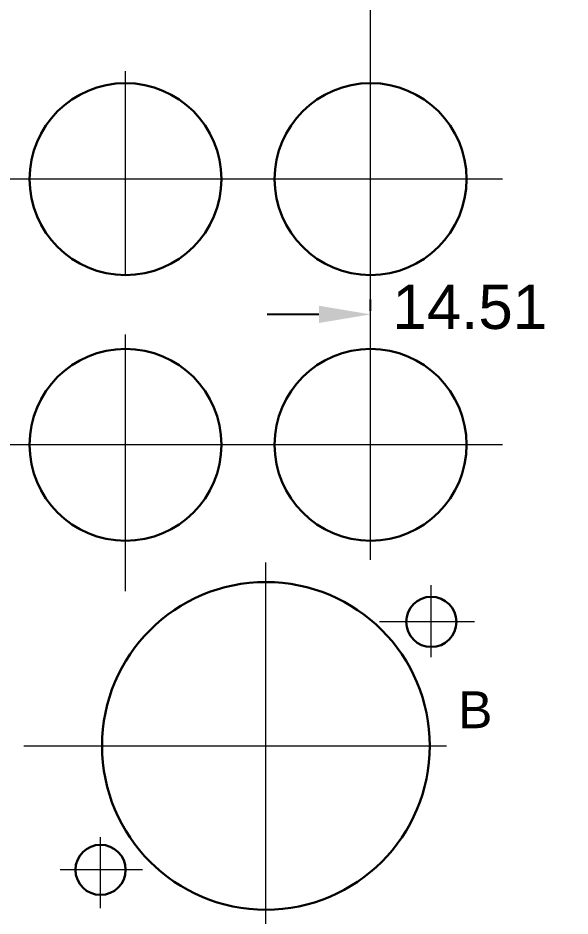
# Model space of a CAD drawing. Extents: x 23 to 957, y -67 to 697.
# Drawn here: x 120.7 to 158.1, y 103.6 to 164.4 of the extents above; entities that cross this region are included whole.
import ezdxf

# ---------------------------------------------------------------- set-up
doc = ezdxf.new("R2010")
doc.units = 0
doc.header["$MEASUREMENT"] = 0
doc.layers.get('DEFPOINTS').update_dxf_attribs({"linetype": 'CONTINUOUS'})
doc.layers.add('DIM', color=1, linetype='CONTINUOUS', lineweight=13)
doc.layers.add('EMNE', color=3, linetype='CONTINUOUS', lineweight=30)
doc.styles.get("Standard").update_dxf_attribs({"font": 'ARIAL.TTF'})
doc.dimstyles.get("Standard").update_dxf_attribs({"dimtxt": 0.18, "dimasz": 0.18, "dimexe": 0.18, "dimexo": 0.0625, "dimgap": 0.09, "dimtad": 0, "dimtih": 1, "dimtoh": 1, "dimdec": 4, "dimzin": 0, "dimdsep": 46, "dimtxsty": 'Standard', "dimcen": 0.09, "dimadec": 0, "dimazin": 0, "dimtfac": 1, "dimtdec": 4, "dimtofl": 0, "dimtmove": 0, "dimatfit": 3, "dimfxl": 0, "dimtolj": 1, "dimtzin": 0, "dimarcsym": 0})

# ---------------------------------------------------------------- blocks, each defined once
blk = doc.blocks.new('*D80')
at = {"layer": 'DEFPOINTS', "color": 0}
for p in [(159.073, 144.363), (144.563, 143.605), (159.073, 76.527)]:
    blk.add_point(p, dxfattribs=at)
at = {"layer": 'DIM', "color": 0, "lineweight": -2}
for p, q in [((144.563, 144.605), (144.563, 145.363)), ((159.073, 77.527), (159.073, 145.363)), ((141.063, 144.363), (137.563, 144.363)), ((162.573, 144.363), (166.073, 144.363))]:
    blk.add_line(p, q, dxfattribs=at)
at = {"layer": 'DIM', "color": 0}
for points in [[(141.063, 144.946), (141.063, 143.779), (144.563, 144.363)], [(162.573, 144.946), (162.573, 143.779), (159.073, 144.363)]]:
    blk.add_solid(points, dxfattribs=at)
at = {"layer": 'DIM', "color": 0, "insert": (151.281, 144.854), "char_height": 3, "attachment_point": 5}
blk.add_mtext('\\A1;14.51', dxfattribs=at)
blk = doc.blocks.new('*D81')
at = {"layer": 'DEFPOINTS', "color": 0}
for p in [(159.073, 250.819), (127.963, 235.897), (159.073, 76.527)]:
    blk.add_point(p, dxfattribs=at)
at = {"layer": 'DIM', "color": 0, "lineweight": -2}
for p, q in [((127.963, 236.897), (127.963, 251.819)), ((159.073, 77.527), (159.073, 251.819)), ((131.463, 250.819), (155.573, 250.819))]:
    blk.add_line(p, q, dxfattribs=at)
at = {"layer": 'DIM', "color": 0}
for points in [[(131.463, 251.402), (131.463, 250.236), (127.963, 250.819)], [(155.573, 251.402), (155.573, 250.236), (159.073, 250.819)]]:
    blk.add_solid(points, dxfattribs=at)
at = {"layer": 'DIM', "color": 0, "insert": (150.161, 253.036), "char_height": 3, "attachment_point": 5}
blk.add_mtext('\\A1;31.11', dxfattribs=at)

msp = doc.modelspace()

# ---------------------------------------------------------------- linework, layer by layer
at = {"layer": 'DIM', "color": 1, "linetype": 'Continuous'}
for p, q in [((144.56282, 127.72608), (144.56282, 181.89725)), ((144.56282, 143.60509), (144.56282, 163.89725)), ((127.96282, 146.99169), (127.96282, 160.83558)), ((136.88749, 153.52192), (115.77218, 153.52192)), ((153.48749, 153.52192), (132.37218, 153.52192)), ((127.96282, 125.60509), (127.96282, 142.99335)), ((136.88749, 135.52192), (115.77218, 135.52192)), ((153.48749, 135.52192), (132.37218, 135.52192))]:
    msp.add_line(p, q, dxfattribs=at)
at = {"layer": 'DIM'}
for p, q in [((137.47282, 101.13), (137.47282, 127.56096)), ((148.67282, 121.13), (148.67282, 126.00977)), ((151.61126, 123.53), (145.17695, 123.53)), ((121.07, 115.13), (149.70171, 115.13)), ((126.27282, 104.13), (126.27282, 108.9467)), ((129.12502, 106.73), (123.54265, 106.73))]:
    msp.add_line(p, q, dxfattribs=at)
at = {"layer": 'EMNE'}
for centre, radius in [((127.96282, 153.52671), 6.5), ((144.56282, 153.52671), 6.5), ((127.96282, 135.52671), 6.5), ((144.56282, 135.52671), 6.5), ((137.47282, 115.13), 11.1), ((148.67282, 123.53), 1.7), ((126.27282, 106.73), 1.7)]:
    msp.add_circle(centre, radius, dxfattribs=at)

# ---------------------------------------------------------------- texts
at = {"layer": 'DIM'}
msp.add_text('B', height=2.5, dxfattribs=at).set_placement((150.48767, 116.32583))

# ---------------------------------------------------------------- dimensions: what is measured, and where the dimension line sits
for base, p1, picture, middle in [((159.07282, 250.81898), (127.96282, 235.89725), '*D81', (150.16051, 253.03574)), ((159.07282, 144.36283), (144.56282, 143.60509), '*D80', (151.28135, 144.85425))]:
    dim = msp.add_linear_dim(base=base, p1=p1, p2=(159.07282, 76.52671), dimstyle='Standard', override={"dimtxt": 3, "dimasz": 3.5, "dimexe": 1, "dimexo": 1, "dimtad": 1, "dimtih": 0, "dimtoh": 0, "dimdec": 2, "dimtdec": 2, "dimtix": 1, "dimtmove": 2}, dxfattribs=at)
    dim.commit()
    dim.dimension.update_dxf_attribs({"geometry": picture, "text_midpoint": middle, "dimtype": 160})

doc.saveas('drawing.dxf')
